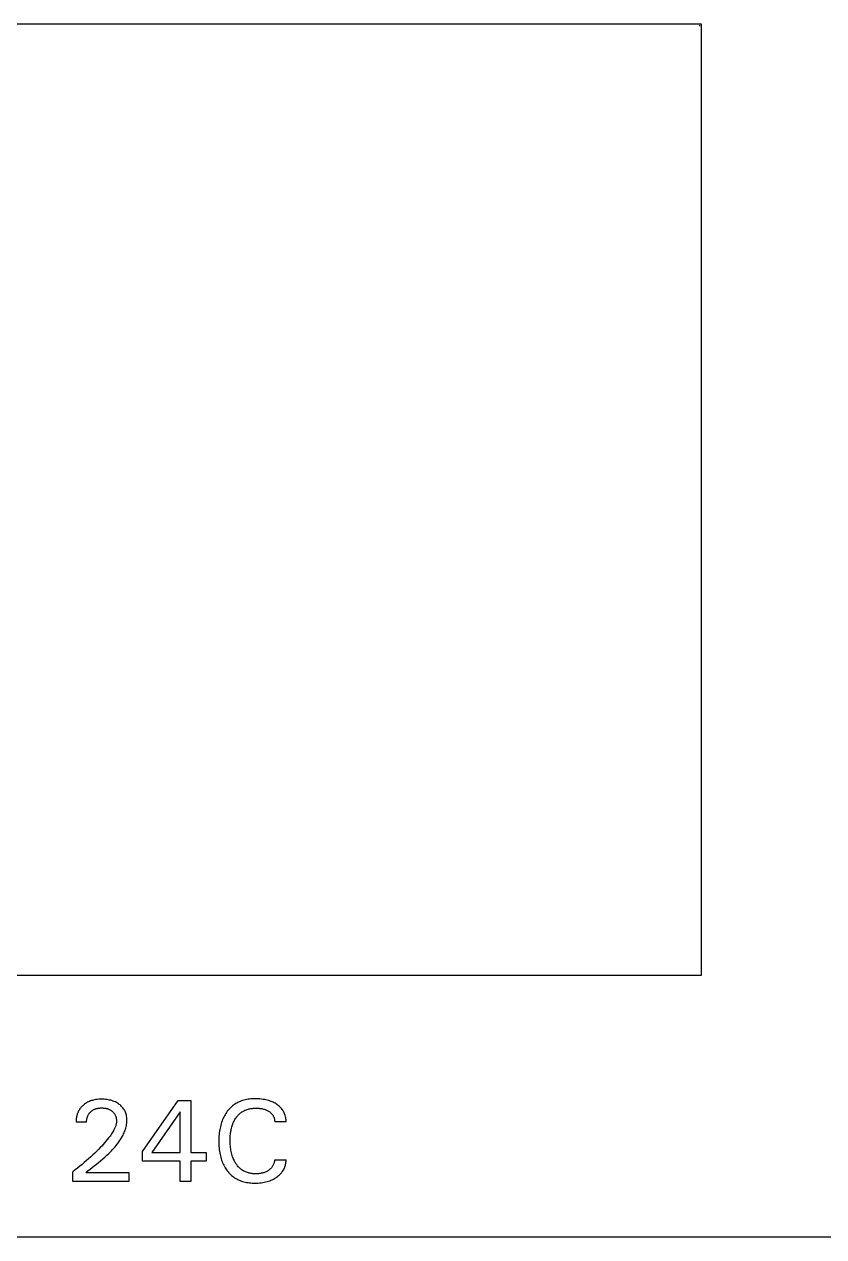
# Model space of a CAD drawing. Extents: x 0 to 420, y 0 to 297.
# Drawn here: x 158.48 to 180.17, y 186.17 to 219.07 of the extents above; entities that cross this region are included whole.
import ezdxf

# ---------------------------------------------------------------- set-up
doc = ezdxf.new("R2010")
doc.units = 0
doc.header["$LTSCALE"] = 23.1
doc.layers.add('10000_FRONT', color=7, linetype='CONTINUOUS')

msp = doc.modelspace()

# ---------------------------------------------------------------- linework, layer by layer
at = {"layer": '10000_FRONT', "color": 7, "linetype": 'CONTINUOUS'}
for p, q in [((176.848, 219.073), (143.848, 219.073)), ((176.798, 219.023), (176.819, 219.044)), ((176.848, 193.273), (176.848, 219.073)), ((143.848, 193.273), (176.848, 193.273)), ((160.225, 189.835), (160.196, 189.82)), ((160.252, 189.846), (160.225, 189.835)), ((160.278, 189.857), (160.252, 189.846)), ((160.306, 189.866), (160.278, 189.857)), ((160.333, 189.874), (160.306, 189.866)), ((160.361, 189.882), (160.333, 189.874)), ((160.389, 189.888), (160.361, 189.882)), ((160.427, 189.894), (160.389, 189.888)), ((160.464, 189.899), (160.427, 189.894)), ((160.502, 189.903), (160.464, 189.899)), ((160.541, 189.905), (160.502, 189.903)), ((160.579, 189.905), (160.541, 189.905)), ((160.616, 189.905), (160.579, 189.905)), ((160.653, 189.903), (160.616, 189.905)), ((160.69, 189.9), (160.653, 189.903)), ((160.727, 189.896), (160.69, 189.9)), ((160.764, 189.89), (160.727, 189.896)), ((160.797, 189.883), (160.764, 189.89)), ((160.829, 189.875), (160.797, 189.883)), ((160.862, 189.866), (160.829, 189.875)), ((160.893, 189.855), (160.862, 189.866)), ((160.925, 189.843), (160.893, 189.855)), ((160.953, 189.83), (160.925, 189.843)), ((161.686, 188.488), (162.656, 189.873)), ((162.656, 189.873), (163.003, 189.873)), ((163.003, 189.873), (163.003, 188.463)), ((159.922, 189.504), (159.918, 189.491)), ((159.927, 189.518), (159.922, 189.504)), ((159.932, 189.531), (159.927, 189.518)), ((159.938, 189.544), (159.932, 189.531)), ((159.943, 189.557), (159.938, 189.544)), ((159.949, 189.57), (159.943, 189.557)), ((159.956, 189.583), (159.949, 189.57)), ((159.962, 189.595), (159.956, 189.583)), ((159.969, 189.607), (159.962, 189.595)), ((159.977, 189.62), (159.969, 189.607)), ((159.984, 189.631), (159.977, 189.62)), ((159.992, 189.643), (159.984, 189.631)), ((160.001, 189.654), (159.992, 189.643)), ((160.009, 189.665), (160.001, 189.654)), ((160.018, 189.676), (160.009, 189.665)), ((160.027, 189.687), (160.018, 189.676)), ((160.037, 189.698), (160.027, 189.687)), ((160.046, 189.708), (160.037, 189.698)), ((160.056, 189.718), (160.046, 189.708)), ((160.067, 189.728), (160.056, 189.718)), ((160.077, 189.737), (160.067, 189.728)), ((160.088, 189.746), (160.077, 189.737)), ((160.096, 189.753), (160.088, 189.746)), ((160.105, 189.76), (160.096, 189.753)), ((160.113, 189.767), (160.105, 189.76)), ((160.14, 189.786), (160.113, 189.767)), ((160.168, 189.804), (160.14, 189.786)), ((160.196, 189.82), (160.168, 189.804)), ((160.23, 189.498), (160.238, 189.51)), ((160.238, 189.51), (160.247, 189.521)), ((160.247, 189.521), (160.255, 189.533)), ((160.255, 189.533), (160.265, 189.544)), ((160.265, 189.544), (160.275, 189.554)), ((160.275, 189.554), (160.285, 189.564)), ((160.285, 189.564), (160.296, 189.574)), ((160.296, 189.574), (160.307, 189.583)), ((160.307, 189.583), (160.318, 189.592)), ((160.318, 189.592), (160.33, 189.6)), ((160.33, 189.6), (160.342, 189.608)), ((160.342, 189.608), (160.354, 189.615)), ((160.354, 189.615), (160.367, 189.622)), ((160.367, 189.622), (160.38, 189.629)), ((160.38, 189.629), (160.394, 189.635)), ((160.394, 189.635), (160.408, 189.64)), ((160.408, 189.64), (160.422, 189.645)), ((160.422, 189.645), (160.436, 189.649)), ((160.436, 189.649), (160.451, 189.653)), ((160.451, 189.653), (160.465, 189.657)), ((160.465, 189.657), (160.481, 189.66)), ((160.481, 189.66), (160.497, 189.663)), ((160.497, 189.663), (160.513, 189.665)), ((160.513, 189.665), (160.53, 189.666)), ((160.53, 189.666), (160.546, 189.668)), ((160.546, 189.668), (160.562, 189.668)), ((160.562, 189.668), (160.579, 189.668)), ((160.579, 189.668), (160.597, 189.668)), ((160.597, 189.668), (160.616, 189.667)), ((160.616, 189.667), (160.634, 189.666)), ((160.634, 189.666), (160.653, 189.664)), ((160.653, 189.664), (160.671, 189.662)), ((160.671, 189.662), (160.69, 189.659)), ((160.69, 189.659), (160.704, 189.656)), ((160.704, 189.656), (160.718, 189.652)), ((160.718, 189.652), (160.731, 189.649)), ((160.731, 189.649), (160.745, 189.644)), ((160.745, 189.644), (160.759, 189.64)), ((160.759, 189.64), (160.772, 189.635)), ((160.772, 189.635), (160.785, 189.629)), ((160.785, 189.629), (160.799, 189.622)), ((160.799, 189.622), (160.813, 189.615)), ((160.813, 189.615), (160.827, 189.607)), ((160.827, 189.607), (160.84, 189.598)), ((160.84, 189.598), (160.853, 189.589)), ((160.853, 189.589), (160.866, 189.58)), ((160.866, 189.58), (160.876, 189.57)), ((160.876, 189.57), (160.887, 189.561)), ((160.887, 189.561), (160.897, 189.551)), ((160.897, 189.551), (160.906, 189.541)), ((160.906, 189.541), (160.915, 189.53)), ((160.915, 189.53), (160.924, 189.519)), ((160.924, 189.519), (160.931, 189.507)), ((160.931, 189.507), (160.939, 189.495)), ((160.981, 189.816), (160.953, 189.83)), ((161.008, 189.8), (160.981, 189.816)), ((161.035, 189.783), (161.008, 189.8)), ((161.061, 189.765), (161.035, 189.783)), ((161.082, 189.748), (161.061, 189.765)), ((161.103, 189.73), (161.082, 189.748)), ((161.123, 189.71), (161.103, 189.73)), ((161.142, 189.69), (161.123, 189.71)), ((161.16, 189.669), (161.142, 189.69)), ((161.177, 189.647), (161.16, 189.669)), ((161.192, 189.624), (161.177, 189.647)), ((161.205, 189.6), (161.192, 189.624)), ((161.217, 189.576), (161.205, 189.6)), ((161.228, 189.551), (161.217, 189.576)), ((161.238, 189.525), (161.228, 189.551)), ((161.246, 189.499), (161.238, 189.525)), ((162.709, 189.559), (161.943, 188.463)), ((162.709, 188.463), (162.709, 189.559)), ((159.889, 189.325), (159.888, 189.309)), ((159.888, 189.309), (159.888, 189.294)), ((159.888, 189.294), (159.888, 189.279)), ((160.173, 189.279), (159.888, 189.279)), ((159.89, 189.341), (159.889, 189.325)), ((159.891, 189.356), (159.89, 189.341)), ((159.893, 189.372), (159.891, 189.356)), ((159.895, 189.387), (159.893, 189.372)), ((159.897, 189.402), (159.895, 189.387)), ((159.9, 189.418), (159.897, 189.402)), ((159.903, 189.433), (159.9, 189.418)), ((159.906, 189.448), (159.903, 189.433)), ((159.91, 189.464), (159.906, 189.448)), ((159.914, 189.477), (159.91, 189.464)), ((159.918, 189.491), (159.914, 189.477)), ((160.173, 189.295), (160.174, 189.311)), ((160.173, 189.279), (160.173, 189.295)), ((160.174, 189.311), (160.175, 189.327)), ((160.175, 189.327), (160.177, 189.343)), ((160.177, 189.343), (160.179, 189.359)), ((160.179, 189.359), (160.182, 189.375)), ((160.182, 189.375), (160.186, 189.391)), ((160.186, 189.391), (160.189, 189.405)), ((160.189, 189.405), (160.194, 189.419)), ((160.194, 189.419), (160.198, 189.433)), ((160.198, 189.433), (160.204, 189.446)), ((160.204, 189.446), (160.21, 189.46)), ((160.21, 189.46), (160.216, 189.473)), ((160.216, 189.473), (160.223, 189.486)), ((160.223, 189.486), (160.23, 189.498)), ((160.939, 189.495), (160.946, 189.483)), ((160.946, 189.483), (160.952, 189.47)), ((160.952, 189.47), (160.957, 189.457)), ((160.962, 189.185), (160.955, 189.165)), ((160.957, 189.457), (160.962, 189.444)), ((160.962, 189.444), (160.967, 189.431)), ((160.968, 189.206), (160.962, 189.185)), ((160.967, 189.431), (160.971, 189.417)), ((160.973, 189.226), (160.968, 189.206)), ((160.971, 189.417), (160.975, 189.402)), ((160.977, 189.247), (160.973, 189.226)), ((160.975, 189.402), (160.978, 189.387)), ((160.981, 189.268), (160.977, 189.247)), ((160.978, 189.387), (160.98, 189.372)), ((160.98, 189.372), (160.982, 189.356)), ((160.983, 189.289), (160.981, 189.268)), ((160.982, 189.356), (160.984, 189.341)), ((160.984, 189.31), (160.983, 189.289)), ((160.984, 189.341), (160.984, 189.325)), ((160.984, 189.325), (160.984, 189.31)), ((161.254, 189.47), (161.246, 189.499)), ((161.247, 189.155), (161.254, 189.188)), ((161.26, 189.441), (161.254, 189.47)), ((161.254, 189.188), (161.26, 189.222)), ((161.264, 189.411), (161.26, 189.441)), ((161.26, 189.222), (161.265, 189.255)), ((161.268, 189.382), (161.264, 189.411)), ((161.265, 189.255), (161.268, 189.289)), ((161.269, 189.352), (161.268, 189.382)), ((161.268, 189.289), (161.269, 189.322)), ((161.269, 189.322), (161.269, 189.352)), ((165.584, 189.29), (165.275, 189.29)), ((160.771, 188.853), (160.735, 188.808)), ((160.791, 188.88), (160.771, 188.853)), ((160.811, 188.906), (160.791, 188.88)), ((160.83, 188.933), (160.811, 188.906)), ((160.849, 188.961), (160.83, 188.933)), ((160.867, 188.989), (160.849, 188.961)), ((160.884, 189.017), (160.867, 188.989)), ((160.901, 189.046), (160.884, 189.017)), ((160.916, 189.076), (160.901, 189.046)), ((160.931, 189.106), (160.916, 189.076)), ((160.939, 189.125), (160.931, 189.106)), ((160.947, 189.145), (160.939, 189.125)), ((160.955, 189.165), (160.947, 189.145)), ((161.095, 188.815), (161.121, 188.858)), ((161.121, 188.858), (161.146, 188.902)), ((161.146, 188.902), (161.162, 188.933)), ((161.162, 188.933), (161.177, 188.963)), ((161.177, 188.963), (161.191, 188.994)), ((161.191, 188.994), (161.204, 189.026)), ((161.204, 189.026), (161.217, 189.058)), ((161.217, 189.058), (161.228, 189.09)), ((161.228, 189.09), (161.238, 189.123)), ((161.238, 189.123), (161.247, 189.155)), ((160.504, 188.552), (160.45, 188.498)), ((160.544, 188.593), (160.504, 188.552)), ((160.583, 188.635), (160.544, 188.593)), ((160.622, 188.677), (160.583, 188.635)), ((160.661, 188.72), (160.622, 188.677)), ((160.698, 188.764), (160.661, 188.72)), ((160.735, 188.808), (160.698, 188.764)), ((160.846, 188.503), (160.88, 188.54)), ((160.88, 188.54), (160.914, 188.577)), ((160.914, 188.577), (160.947, 188.614)), ((160.947, 188.614), (160.979, 188.653)), ((160.979, 188.653), (161.009, 188.692)), ((161.009, 188.692), (161.039, 188.732)), ((161.039, 188.732), (161.068, 188.773)), ((161.068, 188.773), (161.095, 188.815)), ((160.169, 188.238), (160.11, 188.187)), ((160.228, 188.289), (160.169, 188.238)), ((160.285, 188.342), (160.228, 188.289)), ((160.341, 188.393), (160.285, 188.342)), ((160.396, 188.445), (160.341, 188.393)), ((160.45, 188.498), (160.396, 188.445)), ((160.439, 188.142), (160.496, 188.189)), ((160.496, 188.189), (160.553, 188.236)), ((160.553, 188.236), (160.61, 188.284)), ((160.61, 188.284), (160.666, 188.332)), ((160.666, 188.332), (160.721, 188.382)), ((160.721, 188.382), (160.775, 188.433)), ((160.775, 188.433), (160.811, 188.468)), ((160.811, 188.468), (160.846, 188.503)), ((161.686, 188.223), (161.686, 188.488)), ((162.709, 188.223), (161.686, 188.223)), ((161.943, 188.463), (162.709, 188.463)), ((162.709, 187.673), (162.709, 188.223)), ((163.003, 188.463), (163.42, 188.463)), ((163.003, 188.223), (163.003, 187.673)), ((163.42, 188.223), (163.003, 188.223)), ((163.42, 188.463), (163.42, 188.223)), ((165.275, 188.256), (165.584, 188.256)), ((159.862, 187.985), (159.798, 187.936)), ((159.798, 187.673), (159.798, 187.936)), ((159.925, 188.035), (159.862, 187.985)), ((159.988, 188.085), (159.925, 188.035)), ((160.05, 188.136), (159.988, 188.085)), ((160.11, 188.187), (160.05, 188.136)), ((160.156, 187.913), (160.211, 187.959)), ((160.156, 187.913), (161.315, 187.913)), ((160.211, 187.959), (160.267, 188.004)), ((160.267, 188.004), (160.324, 188.05)), ((160.324, 188.05), (160.381, 188.096)), ((160.381, 188.096), (160.439, 188.142)), ((161.315, 187.913), (161.315, 187.673)), ((161.315, 187.673), (159.798, 187.673)), ((163.003, 187.673), (162.709, 187.673)), ((137.798, 186.173), (207.298, 186.173))]:
    msp.add_line(p, q, dxfattribs=at)
for points in [[(165.584, 189.29), (165.584, 189.318), (165.583, 189.347), (165.58, 189.375), (165.575, 189.403), (165.57, 189.431), (165.562, 189.459), (165.554, 189.487), (165.544, 189.512), (165.534, 189.536), (165.522, 189.56), (165.509, 189.584), (165.495, 189.606), (165.48, 189.628), (165.463, 189.649), (165.445, 189.671), (165.425, 189.691), (165.404, 189.71), (165.382, 189.728), (165.36, 189.746), (165.336, 189.762), (165.312, 189.778), (165.286, 189.793), (165.26, 189.807), (165.233, 189.821), (165.205, 189.833), (165.177, 189.844), (165.149, 189.855), (165.112, 189.867), (165.074, 189.877), (165.036, 189.887), (164.998, 189.894), (164.959, 189.901), (164.916, 189.907), (164.873, 189.911), (164.83, 189.914), (164.787, 189.916), (164.743, 189.916), (164.705, 189.916), (164.667, 189.914), (164.628, 189.911), (164.59, 189.907), (164.552, 189.902), (164.514, 189.896), (164.477, 189.888), (164.439, 189.879), (164.406, 189.869), (164.373, 189.858), (164.341, 189.846), (164.309, 189.832), (164.278, 189.817), (164.247, 189.801), (164.217, 189.784), (164.188, 189.765), (164.16, 189.745), (164.133, 189.724), (164.107, 189.702), (164.082, 189.679), (164.057, 189.655), (164.034, 189.629), (164.012, 189.603), (163.99, 189.576), (163.968, 189.546), (163.948, 189.516), (163.928, 189.484), (163.91, 189.452), (163.893, 189.419), (163.877, 189.386), (163.862, 189.352), (163.847, 189.314), (163.834, 189.276), (163.822, 189.237), (163.811, 189.199), (163.801, 189.159), (163.793, 189.12), (163.785, 189.08), (163.778, 189.035), (163.772, 188.99), (163.767, 188.945), (163.764, 188.899), (163.761, 188.854), (163.76, 188.808), (163.759, 188.763)], [(164.08, 188.996), (164.083, 189.015), (164.086, 189.035), (164.091, 189.064), (164.097, 189.093), (164.104, 189.122), (164.111, 189.151), (164.119, 189.18), (164.129, 189.208), (164.139, 189.236), (164.149, 189.261), (164.16, 189.286), (164.172, 189.311), (164.184, 189.335), (164.198, 189.358), (164.212, 189.381), (164.227, 189.403), (164.241, 189.422), (164.255, 189.439), (164.269, 189.456), (164.284, 189.473), (164.3, 189.489), (164.317, 189.505), (164.333, 189.52), (164.351, 189.534), (164.369, 189.547), (164.388, 189.56), (164.407, 189.572), (164.426, 189.583), (164.446, 189.593), (164.467, 189.603), (164.488, 189.611), (164.509, 189.62), (164.53, 189.627), (164.552, 189.633), (164.576, 189.64), (164.6, 189.645), (164.625, 189.65), (164.65, 189.654), (164.674, 189.657), (164.699, 189.659), (164.724, 189.661), (164.749, 189.662), (164.774, 189.662), (164.8, 189.662), (164.825, 189.661), (164.851, 189.659), (164.876, 189.656), (164.901, 189.653), (164.924, 189.649), (164.947, 189.644), (164.969, 189.639), (164.992, 189.632), (165.014, 189.625), (165.034, 189.617), (165.054, 189.609), (165.073, 189.599), (165.093, 189.589), (165.111, 189.578), (165.126, 189.569), (165.14, 189.559), (165.153, 189.549), (165.166, 189.538), (165.179, 189.526), (165.191, 189.514), (165.202, 189.502), (165.212, 189.489), (165.221, 189.476), (165.23, 189.463), (165.238, 189.449), (165.245, 189.435), (165.251, 189.42), (165.257, 189.405), (165.262, 189.389), (165.266, 189.373), (165.27, 189.357), (165.273, 189.34), (165.274, 189.323), (165.275, 189.306), (165.275, 189.29)], [(165.275, 188.256), (165.272, 188.236), (165.269, 188.216), (165.264, 188.197), (165.259, 188.177), (165.252, 188.158), (165.245, 188.139), (165.237, 188.122), (165.228, 188.105), (165.219, 188.089), (165.209, 188.073), (165.197, 188.058), (165.186, 188.043), (165.173, 188.029), (165.159, 188.015), (165.144, 188.002), (165.129, 187.99), (165.113, 187.978), (165.097, 187.967), (165.079, 187.956), (165.059, 187.945), (165.04, 187.936), (165.02, 187.927), (165, 187.919), (164.978, 187.911), (164.955, 187.905), (164.933, 187.899), (164.91, 187.894), (164.887, 187.89), (164.862, 187.886), (164.837, 187.883), (164.811, 187.881), (164.786, 187.88), (164.76, 187.88), (164.735, 187.88), (164.71, 187.881), (164.685, 187.883), (164.66, 187.886), (164.635, 187.889), (164.61, 187.894), (164.585, 187.899), (164.561, 187.905), (164.536, 187.912), (164.512, 187.921), (164.488, 187.93), (164.464, 187.941), (164.441, 187.952), (164.418, 187.965), (164.396, 187.979), (164.375, 187.993), (164.354, 188.009), (164.336, 188.024), (164.319, 188.04), (164.302, 188.057), (164.286, 188.074), (164.27, 188.093), (164.255, 188.111), (164.241, 188.13), (164.228, 188.15), (164.215, 188.17), (164.201, 188.194), (164.187, 188.218), (164.175, 188.243), (164.163, 188.268), (164.153, 188.293), (164.143, 188.319), (164.133, 188.345), (164.122, 188.379), (164.113, 188.414), (164.104, 188.449), (164.097, 188.484), (164.09, 188.519), (164.084, 188.555), (164.079, 188.595), (164.075, 188.636), (164.072, 188.676), (164.07, 188.717), (164.069, 188.758), (164.068, 188.798), (164.069, 188.838), (164.07, 188.877), (164.072, 188.917), (164.076, 188.956), (164.08, 188.996)], [(163.759, 188.763), (163.76, 188.717), (163.761, 188.672), (163.764, 188.627), (163.767, 188.582), (163.772, 188.537), (163.778, 188.492), (163.785, 188.447), (163.793, 188.408), (163.801, 188.369), (163.811, 188.33), (163.822, 188.291), (163.834, 188.253), (163.848, 188.216), (163.863, 188.178), (163.878, 188.145), (163.894, 188.112), (163.911, 188.079), (163.929, 188.047), (163.949, 188.016), (163.97, 187.986), (163.992, 187.956), (164.013, 187.93), (164.035, 187.905), (164.059, 187.881), (164.083, 187.857), (164.108, 187.835), (164.134, 187.814), (164.161, 187.794), (164.189, 187.775), (164.218, 187.756), (164.248, 187.74), (164.279, 187.724), (164.31, 187.71), (164.342, 187.697), (164.374, 187.685), (164.406, 187.675), (164.439, 187.665), (164.477, 187.656), (164.514, 187.649), (164.552, 187.642), (164.59, 187.637), (164.628, 187.634), (164.667, 187.631), (164.705, 187.63), (164.743, 187.629), (164.786, 187.63), (164.828, 187.631), (164.87, 187.635), (164.912, 187.639), (164.953, 187.645), (164.991, 187.652), (165.029, 187.66), (165.067, 187.67), (165.104, 187.681), (165.14, 187.693), (165.174, 187.707), (165.208, 187.721), (165.241, 187.738), (165.273, 187.755), (165.305, 187.774), (165.328, 187.79), (165.352, 187.806), (165.374, 187.824), (165.396, 187.842), (165.417, 187.861), (165.437, 187.882), (165.456, 187.903), (165.472, 187.924), (165.488, 187.945), (165.502, 187.968), (165.515, 187.991), (165.528, 188.015), (165.539, 188.039), (165.549, 188.064), (165.558, 188.09), (165.566, 188.117), (165.572, 188.145), (165.577, 188.172), (165.581, 188.2), (165.583, 188.228), (165.584, 188.256)]]:
    msp.add_lwpolyline(points, dxfattribs=at)

doc.saveas('drawing.dxf')
